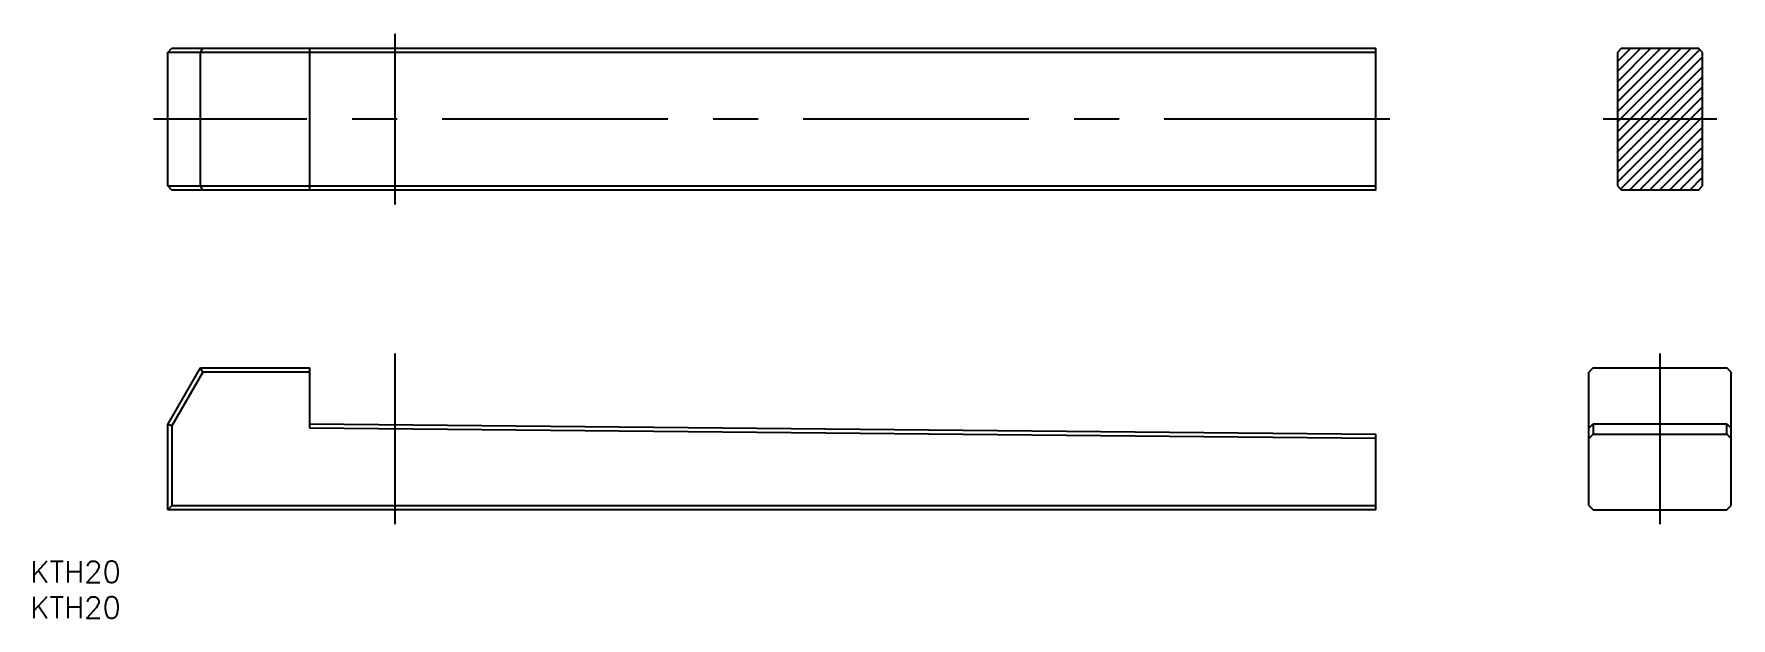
# Model space of a CAD drawing. Extents: x -51 to 188, y -15 to 67.
import ezdxf

# ---------------------------------------------------------------- set-up
doc = ezdxf.new("R2010")
doc.units = 0
doc.linetypes.add('CENTER', pattern=[50.8, 31.75, -6.35, 6.35, -6.35])
doc.layers.get('0').update_dxf_attribs({"linetype": 'CONTINUOUS'})
doc.layers.add('CENTER', color=1, linetype='CENTER')
doc.styles.get("Standard").update_dxf_attribs({"font": 'txt.shx', "height": 3, "bigfont": 'bigfont.shx'})

msp = doc.modelspace()

# ---------------------------------------------------------------- linework, layer by layer
at = {"color": 7, "linetype": 'CONTINUOUS'}
for p, q in [((-32, 64.4), (-31.4, 65)), ((-31.4, 65), (138, 65)), ((-27.38, 64.4), (-27.03, 65)), ((-12, 45), (-12, 65)), ((138, 45), (138, 65)), ((172.6, 65), (172, 64.4)), ((172.6, 65), (183.4, 65)), ((184, 64.4), (183.4, 65)), ((138, 64.4), (-32, 64.4)), ((-32, 45.6), (-32, 64.4)), ((-27.38, 45.6), (-27.38, 64.4)), ((172, 64.4), (172, 45.6)), ((184, 45.6), (184, 64.4)), ((-32, 45.6), (138, 45.6)), ((-31.4, 45), (-32, 45.6)), ((-27.03, 45), (-27.38, 45.6)), ((172, 45.6), (172.6, 45)), ((183.4, 45), (184, 45.6)), ((138, 45), (-31.4, 45)), ((183.4, 45), (172.6, 45)), ((-32, 12), (-27.38, 20)), ((-27.03, 19.4), (-31.4, 11.84)), ((-27.38, 20), (-12, 20)), ((-27.03, 19.4), (-27.38, 20)), ((-12, 19.4), (-27.03, 19.4)), ((-12, 11.52), (-12, 20)), ((168.6, 20), (168, 19.4)), ((168, 0.6), (168, 19.4)), ((168.6, 20), (187.4, 20)), ((188, 19.4), (187.4, 20)), ((188, 0.6), (188, 19.4)), ((-32, 0), (-32, 12)), ((-31.4, 11.84), (-32, 12)), ((-12, 12.12), (138, 10.67)), ((168, 11.52), (168.6, 12.12)), ((168.6, 12.12), (187.4, 12.12)), ((168.6, 12.12), (168.6, 10.67)), ((187.4, 12.12), (188, 11.52)), ((187.4, 10.67), (187.4, 12.12)), ((-31.4, 11.84), (-31.4, 0.6)), ((138, 10.07), (-12, 11.52)), ((138, 0), (138, 10.67)), ((168.6, 10.67), (168, 10.07)), ((168.6, 10.67), (187.4, 10.67)), ((188, 10.07), (187.4, 10.67)), ((-31.4, 0.6), (-32, 0)), ((138, 0), (-32, 0)), ((-31.4, 0.6), (138, 0.6)), ((168, 0.6), (168.6, 0)), ((168.6, 0), (187.4, 0)), ((187.4, 0), (188, 0.6))]:
    msp.add_line(p, q, dxfattribs=at)
at = {"color": 3, "linetype": 'CONTINUOUS'}
for p, q in [((172, 63.11), (173.89, 65)), ((172, 61.69), (175.31, 65)), ((172, 60.28), (176.72, 65)), ((172, 58.86), (178.14, 65)), ((172, 57.45), (179.55, 65)), ((172, 56.03), (180.97, 65)), ((172, 54.62), (182.38, 65)), ((172, 53.21), (183.6, 64.8)), ((172, 51.79), (184, 63.79)), ((172, 50.38), (184, 62.38)), ((172, 48.96), (184, 60.96)), ((172, 47.55), (184, 59.55)), ((172, 46.13), (184, 58.13)), ((172.44, 45.16), (184, 56.72)), ((173.69, 45), (184, 55.31)), ((175.11, 45), (184, 53.89)), ((176.52, 45), (184, 52.48)), ((177.94, 45), (184, 51.06)), ((179.35, 45), (184, 49.65)), ((180.76, 45), (184, 48.24)), ((182.18, 45), (184, 46.82))]:
    msp.add_line(p, q, dxfattribs=at)
at = {"layer": 'CENTER', "color": 1, "linetype": 'CENTER'}
for p, q in [((0, 43), (0, 67)), ((140, 55), (-34, 55)), ((186, 55), (170, 55)), ((0, -2), (0, 22)), ((178, 22), (178, -2))]:
    msp.add_line(p, q, dxfattribs=at)

# ---------------------------------------------------------------- texts
at = {"color": 7, "linetype": 'CONTINUOUS'}
for p in [(-51.33, -10.23), (-51.33, -15.23)]:
    msp.add_text('KTH20', height=3, dxfattribs=at).set_placement(p)

doc.saveas('drawing.dxf')
